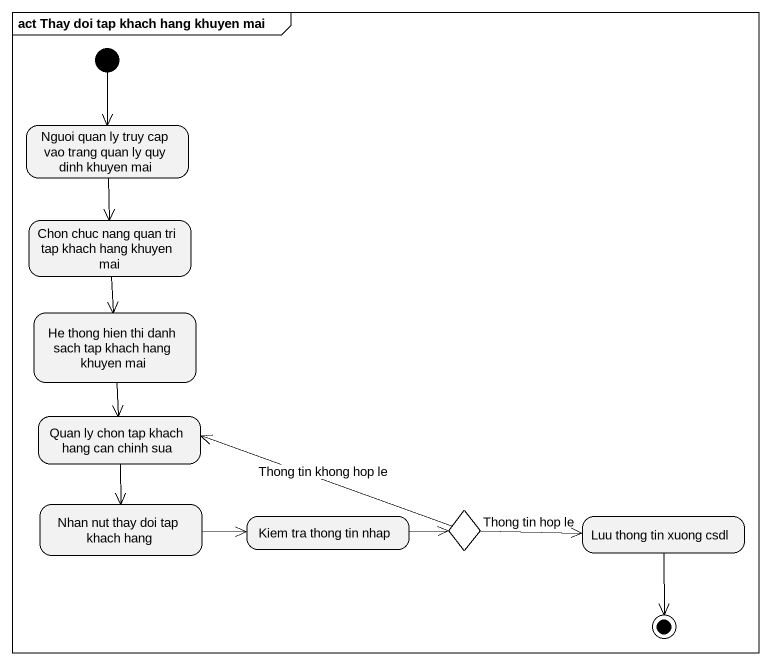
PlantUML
@startuml
mainframe act Thay doi tap khach hang khuyen mai
hide empty description
state "Nguoi quan ly truy cap vao trang quan ly quy dinh khuyen mai" as Nguoi_quan_ly_truy_cap_vao
state "Chon chuc nang quan tri tap khach hang khuyen mai" as Chon_chuc_nang_quan_tri_tap
state "He thong hien thi danh sach tap khach hang khuyen mai" as He_thong_hien_thi_danh_sach
state "Quan ly chon tap khach hang can chinh sua" as Quan_ly_chon_tap_khach_hang
state "Nhan nut thay doi tap khach hang" as Nhan_nut_thay_doi_tap_khach
state "Kiem tra thong tin nhap" as Kiem_tra_thong_tin_nhap
state choice1 <<choice>>
state "Luu thong tin xuong csdl" as Luu_thong_tin_xuong_csdl
[*] --> Nguoi_quan_ly_truy_cap_vao
Nguoi_quan_ly_truy_cap_vao --> Chon_chuc_nang_quan_tri_tap
Chon_chuc_nang_quan_tri_tap --> He_thong_hien_thi_danh_sach
He_thong_hien_thi_danh_sach --> Quan_ly_chon_tap_khach_hang
Quan_ly_chon_tap_khach_hang --> Nhan_nut_thay_doi_tap_khach
Nhan_nut_thay_doi_tap_khach -right-> Kiem_tra_thong_tin_nhap
Kiem_tra_thong_tin_nhap -right-> choice1
choice1 -left-> Quan_ly_chon_tap_khach_hang : Thong tin khong hop le
choice1 -right-> Luu_thong_tin_xuong_csdl : Thong tin hop le
Luu_thong_tin_xuong_csdl --> [*]
@enduml
